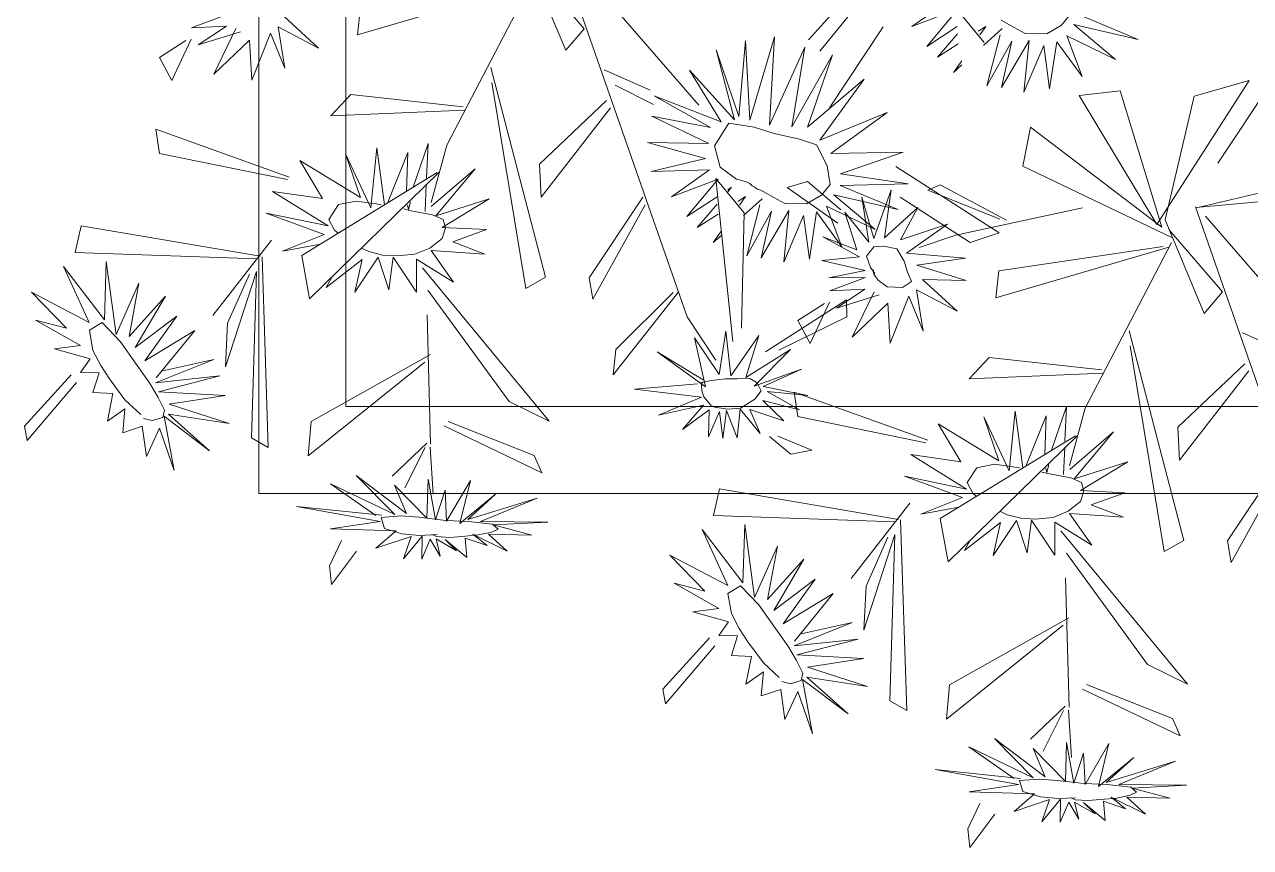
# Model space of a CAD drawing. Header units: inches. Extents: x -173 to 14008, y -3334 to 10368.
# Drawn here: x 5346.29 to 5385.27, y 7029.27 to 7055.44 of the extents above; entities that cross this region are included whole.
import ezdxf

# ---------------------------------------------------------------- set-up
doc = ezdxf.new("R2010")
doc.units = ezdxf.units.IN
doc.header["$MEASUREMENT"] = 0
doc.layers.add('ARREDAMENTO', color=8, linetype='Continuous', lineweight=18)

msp = doc.modelspace()

# ---------------------------------------------------------------- linework, layer by layer
at = {"layer": 'ARREDAMENTO', "linetype": 'Continuous'}
for p, q in [((5367.359, 7046.144), (5363.225, 7058.007)), ((5362.261, 7057.601), (5363.502, 7054.621)), ((5367.729, 7052.88), (5363.542, 7057.713)), ((5364.088, 7055.304), (5362.378, 7057.293)), ((5359.715, 7051.609), (5362.463, 7056.879)), ((5371.22, 7054.954), (5372.923, 7056.869)), ((5373.355, 7056.77), (5371.579, 7054.592)), ((5362.375, 7056.726), (5356.879, 7055.113)), ((5356.879, 7055.113), (5356.97, 7055.98)), ((5374.502, 7055.374), (5375.711, 7056.227)), ((5351.602, 7055.34), (5352.731, 7055.763)), ((5354.544, 7055.702), (5355.644, 7054.692)), ((5375.982, 7055.936), (5374.502, 7055.374)), ((5374.987, 7054.746), (5375.982, 7055.936)), ((5376.808, 7054.867), (5375.913, 7055.956)), ((5379.86, 7055.737), (5381.706, 7054.968)), ((5352.714, 7055.392), (5351.602, 7055.34)), ((5351.812, 7054.792), (5352.714, 7055.392)), ((5353.163, 7055.212), (5351.812, 7054.792)), ((5352.309, 7053.865), (5353.007, 7055.311)), ((5354.36, 7055.367), (5354.569, 7054.054)), ((5355.644, 7054.692), (5354.36, 7055.367)), ((5363.502, 7054.621), (5364.088, 7055.304)), ((5371.886, 7052.795), (5373.592, 7055.364)), ((5375.95, 7055.375), (5374.987, 7054.746)), ((5376.613, 7055.227), (5376.853, 7055.381)), ((5376.664, 7055.109), (5376.853, 7055.381)), ((5376.789, 7054.777), (5377.381, 7055.311)), ((5379.661, 7055.44), (5380.982, 7054.332)), ((5381.706, 7054.968), (5379.661, 7055.44)), ((5350.585, 7054.392), (5351.424, 7054.939)), ((5351.591, 7054.977), (5350.974, 7053.663)), ((5353.448, 7054.949), (5352.309, 7053.865)), ((5353.519, 7053.67), (5353.448, 7054.949)), ((5354.11, 7055.168), (5353.519, 7053.67)), ((5354.569, 7054.054), (5354.11, 7055.168)), ((5369.002, 7052.512), (5369.218, 7054.92)), ((5369.218, 7054.92), (5369.357, 7052.405)), ((5369.357, 7052.405), (5370.137, 7055.046)), ((5370.137, 7055.046), (5369.978, 7052.24)), ((5375.954, 7055.142), (5375.317, 7054.4)), ((5375.983, 7054.825), (5375.317, 7054.4)), ((5376.894, 7053.491), (5377.314, 7055.119)), ((5377.685, 7054.916), (5376.894, 7053.491)), ((5378.232, 7054.939), (5377.353, 7053.434)), ((5377.353, 7053.434), (5377.685, 7054.916)), ((5378.069, 7053.291), (5378.232, 7054.939)), ((5379.114, 7054.892), (5378.886, 7053.395)), ((5379.92, 7053.788), (5379.114, 7054.892)), ((5379.433, 7055.078), (5379.92, 7053.788)), ((5380.982, 7054.332), (5379.433, 7055.078)), ((5368.287, 7054.636), (5369.002, 7052.512)), ((5368.865, 7052.414), (5368.287, 7054.636)), ((5369.978, 7052.24), (5371.103, 7054.723)), ((5371.103, 7054.723), (5370.689, 7052.192)), ((5370.689, 7052.192), (5371.986, 7054.473)), ((5371.986, 7054.473), (5371.192, 7052.175)), ((5378.701, 7054.779), (5378.069, 7053.291)), ((5378.886, 7053.395), (5378.701, 7054.779)), ((5350.974, 7053.663), (5350.585, 7054.392)), ((5362.854, 7047.404), (5361.114, 7054.071)), ((5376.093, 7054.291), (5375.831, 7053.916)), ((5376.099, 7054.157), (5375.831, 7053.916)), ((5364.72, 7054.002), (5366.182, 7053.35)), ((5367.434, 7053.988), (5368.865, 7052.414)), ((5368.438, 7052.345), (5367.434, 7053.988)), ((5371.192, 7052.175), (5372.994, 7053.703)), ((5372.994, 7053.703), (5371.582, 7051.759)), ((5382.295, 7049.079), (5385.236, 7053.657)), ((5385.236, 7053.657), (5383.486, 7053.16)), ((5361.153, 7053.594), (5362.234, 7047.051)), ((5365.075, 7053.516), (5366.288, 7052.898)), ((5381.13, 7053.335), (5379.823, 7053.189)), ((5382.453, 7048.994), (5381.13, 7053.335)), ((5384.236, 7051.032), (5385.942, 7053.601)), ((5356.035, 7052.542), (5356.668, 7053.221)), ((5356.668, 7053.221), (5360.237, 7052.828)), ((5362.664, 7051.001), (5364.796, 7053.021)), ((5366.315, 7053.172), (5368.438, 7052.345)), ((5368.107, 7052.167), (5366.315, 7053.172)), ((5379.823, 7053.189), (5382.295, 7049.079)), ((5383.486, 7053.16), (5382.559, 7049.234)), ((5360.282, 7052.723), (5356.035, 7052.542)), ((5364.925, 7052.792), (5362.717, 7049.949)), ((5366.236, 7052.53), (5368.107, 7052.167)), ((5368.05, 7051.654), (5366.236, 7052.53)), ((5371.582, 7051.759), (5373.72, 7052.641)), ((5373.72, 7052.641), (5371.931, 7051.338)), ((5350.466, 7052.115), (5354.711, 7050.592)), ((5350.582, 7051.341), (5350.466, 7052.115)), ((5378.03, 7050.932), (5378.273, 7052.18)), ((5378.273, 7052.18), (5382.453, 7048.994)), ((5366.095, 7051.689), (5368.05, 7051.654)), ((5367.943, 7051.182), (5366.095, 7051.689)), ((5354.651, 7050.509), (5350.582, 7051.341)), ((5356.495, 7051.329), (5356.972, 7049.936)), ((5357.307, 7049.613), (5356.495, 7051.329)), ((5357.498, 7051.515), (5357.307, 7049.613)), ((5357.738, 7049.706), (5357.498, 7051.515)), ((5357.829, 7049.762), (5358.479, 7051.369)), ((5358.437, 7050.134), (5358.479, 7051.369)), ((5358.652, 7050.266), (5359.121, 7051.658)), ((5359.075, 7050.56), (5359.121, 7051.658)), ((5359.715, 7051.609), (5359.221, 7049.776)), ((5371.931, 7051.338), (5374.233, 7051.386)), ((5374.233, 7051.386), (5372.238, 7050.688)), ((5355.048, 7051.113), (5355.765, 7049.905)), ((5356.972, 7049.936), (5355.048, 7051.113)), ((5362.717, 7049.949), (5362.664, 7051.001)), ((5366.216, 7050.762), (5367.943, 7051.182)), ((5373.992, 7050.931), (5377.282, 7048.819)), ((5382.796, 7048.662), (5378.03, 7050.932)), ((5359.41, 7050.731), (5355.111, 7048.095)), ((5355.358, 7046.719), (5359.477, 7050.741)), ((5360.619, 7050.853), (5359.225, 7049.653)), ((5359.368, 7049.362), (5360.619, 7050.853)), ((5368.073, 7050.815), (5366.216, 7050.762)), ((5366.864, 7049.962), (5368.073, 7050.815)), ((5368.344, 7050.524), (5366.864, 7049.962)), ((5367.348, 7049.334), (5368.344, 7050.524)), ((5369.17, 7049.455), (5368.275, 7050.544)), ((5368.275, 7050.544), (5368.817, 7045.361)), ((5372.238, 7050.688), (5374.389, 7050.376)), ((5388.668, 7050.813), (5383.598, 7049.619)), ((5354.175, 7050.136), (5355.949, 7049.035)), ((5355.765, 7049.905), (5354.175, 7050.136)), ((5359.067, 7050.369), (5359.031, 7049.496)), ((5368.65, 7050.183), (5368.775, 7050.265)), ((5368.652, 7050.122), (5368.775, 7050.265)), ((5370.537, 7050.254), (5371.184, 7050.444)), ((5372.155, 7049.123), (5370.537, 7050.254)), ((5371.184, 7050.444), (5372.247, 7049.546)), ((5374.389, 7050.376), (5372.222, 7050.325)), ((5372.222, 7050.325), (5374.067, 7049.556)), ((5373.301, 7048.634), (5373.849, 7050.179)), ((5373.849, 7050.179), (5373.638, 7048.659)), ((5375.404, 7050.342), (5375.01, 7050.176)), ((5375.01, 7050.176), (5377.307, 7049.255)), ((5377.516, 7049.224), (5375.404, 7050.342)), ((5356.838, 7049.827), (5356.279, 7049.715)), ((5357.476, 7049.735), (5356.838, 7049.827)), ((5358.561, 7049.803), (5358.499, 7049.56)), ((5361.069, 7049.903), (5359.368, 7049.362)), ((5359.572, 7048.986), (5361.069, 7049.903)), ((5364.248, 7047.383), (5365.954, 7049.952)), ((5368.312, 7049.963), (5367.348, 7049.334)), ((5368.975, 7049.816), (5369.215, 7049.969)), ((5369.026, 7049.697), (5369.215, 7049.969)), ((5369.15, 7049.365), (5369.743, 7049.899)), ((5374.067, 7049.556), (5372.023, 7050.028)), ((5372.023, 7050.028), (5373.344, 7048.92)), ((5372.917, 7049.952), (5373.301, 7048.634)), ((5373.14, 7048.515), (5372.917, 7049.952)), ((5376.355, 7048.512), (5374.139, 7049.951)), ((5383.54, 7049.624), (5388.092, 7050.028)), ((5353.97, 7049.447), (5355.819, 7048.765)), ((5355.949, 7049.035), (5353.97, 7049.447)), ((5356.279, 7049.715), (5355.969, 7049.238)), ((5357.63, 7049.712), (5357.476, 7049.735)), ((5358.337, 7049.576), (5358.582, 7049.515)), ((5358.499, 7049.56), (5358.471, 7049.699)), ((5359.265, 7049.386), (5358.582, 7049.515)), ((5359.605, 7049.241), (5359.265, 7049.386)), ((5366.023, 7049.707), (5364.365, 7046.704)), ((5368.316, 7049.73), (5367.679, 7048.988)), ((5368.345, 7049.413), (5367.679, 7048.988)), ((5369.09, 7045.784), (5369.17, 7049.455)), ((5369.256, 7048.08), (5369.676, 7049.707)), ((5370.047, 7049.504), (5369.256, 7048.08)), ((5370.594, 7049.527), (5369.715, 7048.022)), ((5369.715, 7048.022), (5370.047, 7049.504)), ((5370.431, 7047.879), (5370.594, 7049.527)), ((5371.062, 7049.367), (5370.431, 7047.879)), ((5371.248, 7047.983), (5371.062, 7049.367)), ((5371.476, 7049.48), (5371.248, 7047.983)), ((5372.281, 7048.376), (5371.476, 7049.48)), ((5371.795, 7049.667), (5372.281, 7048.376)), ((5373.344, 7048.92), (5371.795, 7049.667)), ((5372.37, 7049.471), (5373.14, 7048.515)), ((5372.758, 7048.275), (5372.37, 7049.471)), ((5373.638, 7048.659), (5374.691, 7049.618)), ((5374.691, 7049.618), (5374.148, 7048.59)), ((5375.902, 7048.745), (5379.927, 7049.613)), ((5387.657, 7037.776), (5383.523, 7049.639)), ((5348.088, 7049.044), (5347.899, 7048.192)), ((5353.788, 7048.071), (5348.088, 7049.044)), ((5355.969, 7049.238), (5356.151, 7048.901)), ((5360.984, 7048.919), (5359.572, 7048.986)), ((5359.572, 7048.641), (5359.68, 7048.972)), ((5359.68, 7048.972), (5359.605, 7049.241)), ((5374.148, 7048.59), (5375.636, 7049.093)), ((5375.636, 7049.093), (5374.338, 7048.167)), ((5382.559, 7049.234), (5383.8, 7046.254)), ((5388.027, 7044.513), (5383.84, 7049.345)), ((5352.282, 7046.192), (5354.144, 7048.582)), ((5355.819, 7048.765), (5354.491, 7048.233)), ((5356.262, 7048.801), (5356.151, 7048.901)), ((5359.175, 7048.333), (5359.572, 7048.641)), ((5359.91, 7048.529), (5360.984, 7048.919)), ((5368.454, 7048.879), (5368.193, 7048.504)), ((5368.461, 7048.745), (5368.193, 7048.504)), ((5371.67, 7048.687), (5372.758, 7048.275)), ((5372.841, 7048.058), (5371.67, 7048.687)), ((5375.902, 7048.745), (5374.739, 7048.347)), ((5377.282, 7048.819), (5376.355, 7048.512)), ((5384.386, 7046.936), (5382.676, 7048.926)), ((5347.899, 7048.192), (5353.676, 7047.992)), ((5355.698, 7048.455), (5354.491, 7048.233)), ((5357.005, 7048.327), (5357.242, 7048.219)), ((5357.242, 7048.219), (5357.671, 7048.11)), ((5358.7, 7048.133), (5359.175, 7048.333)), ((5359.225, 7048.254), (5360.932, 7048.137)), ((5359.927, 7047.246), (5359.225, 7048.254)), ((5360.932, 7048.137), (5359.91, 7048.529)), ((5382.673, 7048.358), (5377.177, 7046.746)), ((5377.268, 7047.612), (5382.499, 7048.379)), ((5380.013, 7043.241), (5382.761, 7048.512)), ((5348.892, 7047.909), (5348.83, 7046.051)), ((5349.202, 7045.586), (5348.892, 7047.909)), ((5353.845, 7048.052), (5354.044, 7041.992)), ((5355.111, 7048.095), (5355.358, 7046.719)), ((5355.879, 7047.081), (5357.028, 7047.972)), ((5356.79, 7046.924), (5357.54, 7048.04)), ((5357.028, 7047.972), (5356.79, 7046.924)), ((5357.54, 7048.04), (5357.876, 7047.007)), ((5357.671, 7048.11), (5358.128, 7048.08)), ((5357.876, 7047.007), (5358.013, 7048.046)), ((5358.013, 7048.046), (5358.754, 7046.928)), ((5358.128, 7048.08), (5358.7, 7048.133)), ((5358.754, 7046.928), (5358.758, 7047.983)), ((5358.758, 7047.983), (5359.927, 7047.246)), ((5371.646, 7047.932), (5372.841, 7048.058)), ((5373.024, 7047.621), (5371.646, 7047.932)), ((5374.338, 7048.167), (5376.209, 7048.015)), ((5376.209, 7048.015), (5374.66, 7047.786)), ((5347.536, 7047.75), (5348.351, 7045.964)), ((5348.83, 7046.051), (5347.536, 7047.75)), ((5353.668, 7047.585), (5352.683, 7044.552)), ((5352.749, 7045.945), (5353.445, 7047.507)), ((5353.504, 7042.296), (5353.668, 7047.585)), ((5356.062, 7047.406), (5355.879, 7047.081)), ((5362.977, 7042.83), (5358.95, 7047.706)), ((5362.234, 7047.051), (5362.854, 7047.404)), ((5371.862, 7047.384), (5373.024, 7047.621)), ((5374.66, 7047.786), (5376.229, 7047.3)), ((5377.177, 7046.746), (5377.268, 7047.612)), ((5349.931, 7047.22), (5349.202, 7045.586)), ((5349.621, 7045.521), (5349.931, 7047.22)), ((5364.365, 7046.704), (5364.248, 7047.383)), ((5373.029, 7047.395), (5371.862, 7047.384)), ((5371.9, 7046.973), (5373.029, 7047.395)), ((5373.013, 7047.025), (5371.9, 7046.973)), ((5372.11, 7046.425), (5373.013, 7047.025)), ((5374.842, 7047.334), (5375.943, 7046.324)), ((5376.229, 7047.3), (5374.842, 7047.334)), ((5346.515, 7046.93), (5347.623, 7045.789)), ((5348.351, 7045.964), (5346.515, 7046.93)), ((5350.77, 7046.805), (5349.621, 7045.521)), ((5349.815, 7045.167), (5350.77, 7046.805)), ((5359.12, 7046.997), (5361.699, 7043.455)), ((5367.099, 7046.951), (5365.011, 7044.302)), ((5365.098, 7045.111), (5366.914, 7046.914)), ((5372.432, 7046.69), (5369.847, 7045.033)), ((5373.462, 7046.844), (5372.11, 7046.425)), ((5372.443, 7046.15), (5372.432, 7046.69)), ((5372.607, 7045.498), (5373.305, 7046.944)), ((5374.408, 7046.8), (5373.817, 7045.302)), ((5374.867, 7045.687), (5374.408, 7046.8)), ((5374.658, 7046.999), (5374.867, 7045.687)), ((5375.943, 7046.324), (5374.658, 7046.999)), ((5383.8, 7046.254), (5384.386, 7046.936)), ((5370.883, 7046.025), (5371.723, 7046.572)), ((5371.89, 7046.61), (5371.272, 7045.296)), ((5373.746, 7046.582), (5372.607, 7045.498)), ((5373.817, 7045.302), (5373.746, 7046.582)), ((5347.623, 7045.789), (5346.645, 7046.043)), ((5346.645, 7046.043), (5348.073, 7045.232)), ((5348.758, 7045.96), (5348.354, 7045.716)), ((5349.344, 7045.349), (5348.758, 7045.96)), ((5351.137, 7046.168), (5349.815, 7045.167)), ((5350.12, 7044.745), (5351.137, 7046.168)), ((5352.683, 7044.552), (5352.749, 7045.945)), ((5359.205, 7042.094), (5359.097, 7046.21)), ((5367.359, 7046.144), (5368.278, 7044.769)), ((5370.273, 7045.088), (5372.443, 7046.15)), ((5371.272, 7045.296), (5370.883, 7046.025)), ((5348.354, 7045.716), (5348.469, 7045.078)), ((5351.708, 7045.709), (5350.12, 7044.745)), ((5350.477, 7044.201), (5351.708, 7045.709)), ((5367.6, 7045.478), (5367.943, 7043.922)), ((5368.376, 7044.309), (5367.6, 7045.478)), ((5368.587, 7045.686), (5368.376, 7044.309)), ((5368.745, 7044.264), (5368.587, 7045.686)), ((5369.639, 7045.556), (5368.745, 7044.264)), ((5369.227, 7044.21), (5369.639, 7045.556)), ((5383.152, 7039.036), (5381.412, 7045.703)), ((5385.018, 7045.635), (5386.481, 7044.982)), ((5348.073, 7045.232), (5347.246, 7045.124)), ((5347.246, 7045.124), (5348.374, 7044.811)), ((5348.469, 7045.078), (5348.722, 7044.601)), ((5349.82, 7044.671), (5349.344, 7045.349)), ((5365.011, 7044.302), (5365.098, 7045.111)), ((5370.644, 7045.102), (5369.227, 7044.21)), ((5369.496, 7043.942), (5370.644, 7045.102)), ((5381.451, 7045.227), (5382.533, 7038.684)), ((5348.374, 7044.811), (5348.068, 7044.377)), ((5350.265, 7044.045), (5349.82, 7044.671)), ((5350.46, 7044.046), (5352.313, 7044.79)), ((5352.313, 7044.79), (5350.69, 7044.432)), ((5359.015, 7044.701), (5355.306, 7041.719)), ((5355.403, 7042.811), (5359.198, 7044.942)), ((5366.404, 7045.032), (5367.869, 7044.143)), ((5367.943, 7043.922), (5366.404, 7045.032)), ((5376.333, 7044.175), (5376.966, 7044.854)), ((5376.966, 7044.854), (5380.536, 7044.461)), ((5346.292, 7042.666), (5347.773, 7044.299)), ((5348.068, 7044.377), (5348.669, 7044.362)), ((5348.669, 7044.362), (5348.469, 7043.737)), ((5348.722, 7044.601), (5348.993, 7044.176)), ((5371.002, 7044.476), (5369.496, 7043.942)), ((5369.777, 7043.925), (5371.002, 7044.476)), ((5380.58, 7044.355), (5376.333, 7044.175)), ((5382.962, 7042.634), (5385.095, 7044.653)), ((5385.224, 7044.425), (5383.015, 7041.581)), ((5347.947, 7044.052), (5346.373, 7042.208)), ((5348.993, 7044.176), (5349.486, 7043.502)), ((5350.537, 7043.577), (5350.265, 7044.045)), ((5352.506, 7044.264), (5350.46, 7044.046)), ((5350.555, 7043.759), (5352.506, 7044.264)), ((5367.69, 7044.017), (5365.687, 7043.839)), ((5368.123, 7044.124), (5367.771, 7044.049)), ((5367.864, 7044.074), (5367.813, 7043.981)), ((5367.813, 7043.981), (5367.824, 7043.792)), ((5368.569, 7044.175), (5368.123, 7044.124)), ((5368.955, 7044.172), (5368.569, 7044.175)), ((5369.359, 7044.184), (5368.955, 7044.172)), ((5369.587, 7044.048), (5369.359, 7044.184)), ((5369.71, 7043.796), (5369.587, 7044.048)), ((5371.194, 7043.643), (5369.777, 7043.925)), ((5348.469, 7043.737), (5349.104, 7043.71)), ((5349.104, 7043.71), (5348.927, 7042.824)), ((5349.486, 7043.502), (5349.992, 7043.038)), ((5350.74, 7043.174), (5350.537, 7043.577)), ((5352.67, 7043.643), (5350.555, 7043.759)), ((5350.889, 7043.372), (5352.67, 7043.643)), ((5365.687, 7043.839), (5367.817, 7043.588)), ((5367.817, 7043.588), (5366.447, 7043.021)), ((5367.824, 7043.792), (5367.892, 7043.603)), ((5367.892, 7043.603), (5368.114, 7043.333)), ((5369.056, 7043.239), (5369.516, 7043.526)), ((5369.516, 7043.526), (5369.71, 7043.796)), ((5369.903, 7043.77), (5371.194, 7043.643)), ((5370.937, 7043.189), (5369.903, 7043.77)), ((5370.765, 7043.748), (5375.009, 7042.224)), ((5370.881, 7042.974), (5370.765, 7043.748)), ((5348.927, 7042.824), (5349.486, 7043.217)), ((5349.486, 7043.217), (5349.414, 7042.458)), ((5350.691, 7042.946), (5350.74, 7043.174)), ((5352.8, 7042.75), (5350.889, 7043.372)), ((5361.699, 7043.455), (5362.977, 7042.83)), ((5366.447, 7043.021), (5367.88, 7043.33)), ((5367.88, 7043.33), (5367.213, 7042.563)), ((5367.213, 7042.563), (5368.06, 7043.192)), ((5368.06, 7043.192), (5368.045, 7042.327)), ((5368.045, 7042.327), (5368.389, 7043.139)), ((5368.114, 7043.333), (5368.226, 7043.271)), ((5368.226, 7043.271), (5368.651, 7043.211)), ((5368.389, 7043.139), (5368.491, 7042.27)), ((5368.491, 7042.27), (5368.612, 7043.165)), ((5368.612, 7043.165), (5368.952, 7042.294)), ((5368.651, 7043.211), (5369.056, 7043.239)), ((5368.952, 7042.294), (5369.045, 7043.207)), ((5369.045, 7043.207), (5369.678, 7042.431)), ((5369.356, 7043.194), (5370.434, 7042.841)), ((5369.678, 7042.431), (5369.356, 7043.194)), ((5369.772, 7043.479), (5370.937, 7043.189)), ((5370.434, 7042.841), (5369.772, 7043.479)), ((5377.796, 7043.147), (5377.605, 7041.246)), ((5378.036, 7041.338), (5377.796, 7043.147)), ((5378.95, 7041.899), (5379.419, 7043.291)), ((5379.374, 7042.192), (5379.419, 7043.291)), ((5380.013, 7043.241), (5379.519, 7041.408)), ((5350.078, 7042.913), (5350.35, 7042.843)), ((5350.35, 7042.843), (5350.691, 7042.946)), ((5350.729, 7042.981), (5352.178, 7041.883)), ((5351.05, 7041.255), (5350.729, 7042.981)), ((5350.869, 7043.051), (5352.8, 7042.75)), ((5352.178, 7041.883), (5350.869, 7043.051)), ((5355.306, 7041.719), (5355.403, 7042.811)), ((5362.496, 7041.737), (5359.766, 7042.815)), ((5374.95, 7042.141), (5370.881, 7042.974)), ((5375.346, 7042.745), (5376.063, 7041.538)), ((5377.27, 7041.568), (5375.346, 7042.745)), ((5377.605, 7041.246), (5376.793, 7042.962)), ((5376.793, 7042.962), (5377.27, 7041.568)), ((5378.127, 7041.394), (5378.777, 7043.001)), ((5378.735, 7041.767), (5378.777, 7043.001)), ((5346.373, 7042.208), (5346.292, 7042.666)), ((5349.414, 7042.458), (5350.037, 7042.663)), ((5350.037, 7042.663), (5350.166, 7041.706)), ((5350.166, 7041.706), (5350.582, 7042.599)), ((5350.582, 7042.599), (5351.05, 7041.255)), ((5359.631, 7042.673), (5362.741, 7041.186)), ((5369.983, 7042.336), (5370.656, 7041.781)), ((5371.328, 7041.904), (5370.243, 7042.352)), ((5379.708, 7042.364), (5375.41, 7039.728)), ((5375.657, 7038.351), (5379.775, 7042.373)), ((5380.917, 7042.485), (5379.524, 7041.286)), ((5379.666, 7040.995), (5380.917, 7042.485)), ((5383.015, 7041.581), (5382.962, 7042.634)), ((5354.044, 7041.992), (5353.504, 7042.296)), ((5357.983, 7041.075), (5359.079, 7042.126)), ((5359.033, 7041.991), (5358.382, 7040.701)), ((5359.192, 7042), (5359.281, 7040.501)), ((5379.366, 7042.001), (5379.329, 7041.128)), ((5362.741, 7041.186), (5362.496, 7041.737)), ((5370.656, 7041.781), (5371.328, 7041.904)), ((5374.473, 7041.769), (5376.247, 7040.668)), ((5376.063, 7041.538), (5374.473, 7041.769)), ((5384.546, 7039.015), (5386.252, 7041.585)), ((5376.577, 7041.347), (5376.267, 7040.871)), ((5377.136, 7041.46), (5376.577, 7041.347)), ((5377.775, 7041.367), (5377.136, 7041.46)), ((5377.929, 7041.345), (5377.775, 7041.367)), ((5378.635, 7041.208), (5378.88, 7041.147)), ((5378.797, 7041.192), (5378.769, 7041.331)), ((5378.86, 7041.435), (5378.797, 7041.192)), ((5381.368, 7041.535), (5379.666, 7040.995)), ((5379.871, 7040.618), (5381.368, 7041.535)), ((5386.321, 7041.339), (5384.663, 7038.336)), ((5356.019, 7040.837), (5357.462, 7039.826)), ((5358.067, 7039.855), (5356.019, 7040.837)), ((5356.832, 7041.097), (5358.067, 7039.855)), ((5358.442, 7039.885), (5356.832, 7041.097)), ((5358.061, 7040.786), (5358.442, 7039.885)), ((5359.089, 7039.738), (5358.061, 7040.786)), ((5359.125, 7040.978), (5359.089, 7039.738)), ((5359.358, 7039.685), (5359.125, 7040.978)), ((5360.469, 7040.939), (5359.714, 7039.641)), ((5360.138, 7039.576), (5360.469, 7040.939)), ((5374.268, 7041.08), (5376.118, 7040.398)), ((5376.247, 7040.668), (5374.268, 7041.08)), ((5376.267, 7040.871), (5376.449, 7040.534)), ((5379.564, 7041.019), (5378.88, 7041.147)), ((5379.903, 7040.874), (5379.564, 7041.019)), ((5379.978, 7040.604), (5379.903, 7040.874)), ((5359.67, 7040.629), (5359.358, 7039.685)), ((5359.714, 7039.641), (5359.67, 7040.629)), ((5361.263, 7040.5), (5360.138, 7039.576)), ((5360.386, 7039.702), (5361.263, 7040.5)), ((5368.386, 7040.677), (5368.197, 7039.825)), ((5374.086, 7039.703), (5368.386, 7040.677)), ((5376.118, 7040.398), (5374.789, 7039.866)), ((5376.56, 7040.433), (5376.449, 7040.534)), ((5379.87, 7040.274), (5379.978, 7040.604)), ((5381.283, 7040.552), (5379.871, 7040.618)), ((5380.208, 7040.161), (5381.283, 7040.552)), ((5354.944, 7040.113), (5357.599, 7039.633)), ((5357.649, 7039.833), (5354.944, 7040.113)), ((5362.588, 7040.376), (5360.386, 7039.702)), ((5360.789, 7039.633), (5362.588, 7040.376)), ((5372.58, 7037.825), (5374.443, 7040.214)), ((5375.996, 7040.087), (5374.789, 7039.866)), ((5379.473, 7039.965), (5379.87, 7040.274)), ((5381.231, 7039.77), (5380.208, 7040.161)), ((5357.599, 7039.633), (5356.025, 7039.399)), ((5362.936, 7039.611), (5360.789, 7039.633)), ((5361.201, 7039.525), (5362.936, 7039.611)), ((5368.197, 7039.825), (5373.975, 7039.624)), ((5374.143, 7039.684), (5374.342, 7033.624)), ((5375.41, 7039.728), (5375.657, 7038.351)), ((5376.178, 7038.714), (5377.326, 7039.604)), ((5377.089, 7038.557), (5377.838, 7039.672)), ((5377.326, 7039.604), (5377.089, 7038.557)), ((5377.303, 7039.96), (5377.54, 7039.851)), ((5377.54, 7039.851), (5377.969, 7039.743)), ((5377.838, 7039.672), (5378.174, 7038.64)), ((5377.969, 7039.743), (5378.426, 7039.713)), ((5378.174, 7038.64), (5378.311, 7039.679)), ((5378.311, 7039.679), (5379.052, 7038.561)), ((5378.426, 7039.713), (5378.998, 7039.765)), ((5378.998, 7039.765), (5379.473, 7039.965)), ((5379.052, 7038.561), (5379.056, 7039.616)), ((5379.056, 7039.616), (5380.225, 7038.879)), ((5379.523, 7039.886), (5381.231, 7039.77)), ((5380.225, 7038.879), (5379.523, 7039.886)), ((5356.025, 7039.399), (5358.109, 7039.34)), ((5358.109, 7039.34), (5357.459, 7038.782)), ((5360.55, 7039.237), (5361.634, 7038.69)), ((5360.998, 7038.868), (5360.55, 7039.237)), ((5361.048, 7039.231), (5362.424, 7039.204)), ((5361.634, 7038.69), (5361.048, 7039.231)), ((5362.424, 7039.204), (5361.201, 7039.525)), ((5367.834, 7039.382), (5368.65, 7037.597)), ((5369.129, 7037.683), (5367.834, 7039.382)), ((5369.19, 7039.541), (5369.129, 7037.683)), ((5369.5, 7037.219), (5369.19, 7039.541)), ((5373.966, 7039.217), (5372.981, 7036.184)), ((5373.802, 7033.928), (5373.966, 7039.217)), ((5383.275, 7034.462), (5379.248, 7039.338)), ((5355.985, 7038.222), (5356.37, 7039.03)), ((5357.459, 7038.782), (5358.585, 7039.158)), ((5358.343, 7038.45), (5358.932, 7039.169)), ((5358.585, 7039.158), (5358.343, 7038.45)), ((5358.932, 7039.169), (5358.923, 7038.437)), ((5358.923, 7038.437), (5359.193, 7039.073)), ((5359.193, 7039.073), (5359.512, 7038.537)), ((5359.376, 7039.08), (5360.031, 7038.701)), ((5359.512, 7038.537), (5359.376, 7039.08)), ((5359.669, 7039.063), (5360.353, 7038.493)), ((5360.031, 7038.701), (5359.669, 7039.063)), ((5360.305, 7039.105), (5360.998, 7038.868)), ((5360.353, 7038.493), (5360.305, 7039.105)), ((5370.229, 7038.852), (5369.5, 7037.219)), ((5369.92, 7037.154), (5370.229, 7038.852)), ((5373.048, 7037.577), (5373.744, 7039.14)), ((5376.36, 7039.038), (5376.178, 7038.714)), ((5382.533, 7038.684), (5383.152, 7039.036)), ((5384.663, 7038.336), (5384.546, 7039.015)), ((5356.848, 7038.694), (5356.051, 7037.634)), ((5366.813, 7038.563), (5367.921, 7037.422)), ((5368.65, 7037.597), (5366.813, 7038.563)), ((5371.068, 7038.437), (5369.92, 7037.154)), ((5370.113, 7036.8), (5371.068, 7038.437)), ((5379.419, 7038.629), (5381.998, 7035.088)), ((5356.051, 7037.634), (5355.985, 7038.222)), ((5366.944, 7037.675), (5368.372, 7036.865)), ((5367.921, 7037.422), (5366.944, 7037.675)), ((5371.435, 7037.801), (5370.113, 7036.8)), ((5370.419, 7036.378), (5371.435, 7037.801)), ((5379.504, 7033.726), (5379.395, 7037.842)), ((5369.056, 7037.592), (5368.652, 7037.349)), ((5368.652, 7037.349), (5368.767, 7036.71)), ((5369.642, 7036.981), (5369.056, 7037.592)), ((5372.006, 7037.342), (5370.419, 7036.378)), ((5370.775, 7035.833), (5372.006, 7037.342)), ((5372.981, 7036.184), (5373.048, 7037.577)), ((5370.118, 7036.304), (5369.642, 7036.981)), ((5368.372, 7036.865), (5367.544, 7036.757)), ((5367.544, 7036.757), (5368.673, 7036.443)), ((5368.767, 7036.71), (5369.02, 7036.233)), ((5375.701, 7034.444), (5379.496, 7036.574)), ((5368.673, 7036.443), (5368.366, 7036.009)), ((5369.02, 7036.233), (5369.291, 7035.808)), ((5370.564, 7035.677), (5370.118, 7036.304)), ((5370.759, 7035.678), (5372.611, 7036.423)), ((5372.611, 7036.423), (5370.988, 7036.064)), ((5379.313, 7036.334), (5375.605, 7033.352)), ((5366.59, 7034.299), (5368.071, 7035.931)), ((5368.366, 7036.009), (5368.967, 7035.995)), ((5368.967, 7035.995), (5368.767, 7035.37)), ((5369.291, 7035.808), (5369.785, 7035.135)), ((5372.804, 7035.897), (5370.759, 7035.678)), ((5370.853, 7035.391), (5372.804, 7035.897)), ((5368.245, 7035.685), (5366.672, 7033.841)), ((5368.767, 7035.37), (5369.402, 7035.342)), ((5369.402, 7035.342), (5369.225, 7034.457)), ((5370.835, 7035.21), (5370.564, 7035.677)), ((5372.968, 7035.276), (5370.853, 7035.391)), ((5369.785, 7035.135), (5370.29, 7034.67)), ((5371.038, 7034.806), (5370.835, 7035.21)), ((5371.188, 7035.005), (5372.968, 7035.276)), ((5373.098, 7034.383), (5371.188, 7035.005)), ((5381.998, 7035.088), (5383.275, 7034.462)), ((5369.225, 7034.457), (5369.784, 7034.85)), ((5369.784, 7034.85), (5369.712, 7034.091)), ((5370.376, 7034.545), (5370.648, 7034.476)), ((5370.648, 7034.476), (5370.99, 7034.578)), ((5370.99, 7034.578), (5371.038, 7034.806)), ((5371.027, 7034.613), (5372.476, 7033.516)), ((5371.348, 7032.887), (5371.027, 7034.613)), ((5371.167, 7034.683), (5373.098, 7034.383)), ((5372.476, 7033.516), (5371.167, 7034.683)), ((5366.672, 7033.841), (5366.59, 7034.299)), ((5369.712, 7034.091), (5370.335, 7034.296)), ((5370.335, 7034.296), (5370.464, 7033.338)), ((5370.464, 7033.338), (5370.881, 7034.232)), ((5370.881, 7034.232), (5371.348, 7032.887)), ((5375.605, 7033.352), (5375.701, 7034.444)), ((5379.93, 7034.305), (5383.039, 7032.819)), ((5382.795, 7033.369), (5380.064, 7034.448)), ((5374.342, 7033.624), (5373.802, 7033.928)), ((5378.281, 7032.707), (5379.377, 7033.758)), ((5379.331, 7033.623), (5378.68, 7032.334)), ((5379.491, 7033.633), (5379.579, 7032.133)), ((5383.039, 7032.819), (5382.795, 7033.369)), ((5377.131, 7032.729), (5378.365, 7031.487)), ((5378.74, 7031.517), (5377.131, 7032.729)), ((5379.423, 7032.611), (5379.387, 7031.37)), ((5379.656, 7031.317), (5379.423, 7032.611)), ((5376.317, 7032.47), (5377.76, 7031.459)), ((5378.365, 7031.487), (5376.317, 7032.47)), ((5378.359, 7032.419), (5378.74, 7031.517)), ((5379.387, 7031.37), (5378.359, 7032.419)), ((5379.968, 7032.262), (5379.656, 7031.317)), ((5380.013, 7031.273), (5379.968, 7032.262)), ((5380.768, 7032.571), (5380.013, 7031.273)), ((5380.436, 7031.208), (5380.768, 7032.571)), ((5381.561, 7032.133), (5380.436, 7031.208)), ((5380.685, 7031.334), (5381.561, 7032.133)), ((5382.887, 7032.008), (5380.685, 7031.334)), ((5381.087, 7031.265), (5382.887, 7032.008)), ((5375.243, 7031.746), (5377.897, 7031.265)), ((5377.947, 7031.466), (5375.243, 7031.746)), ((5377.897, 7031.265), (5376.323, 7031.032)), ((5376.323, 7031.032), (5378.407, 7030.973)), ((5383.235, 7031.244), (5381.087, 7031.265)), ((5381.499, 7031.158), (5383.235, 7031.244)), ((5382.722, 7030.837), (5381.499, 7031.158)), ((5376.283, 7029.855), (5376.668, 7030.662)), ((5378.407, 7030.973), (5377.757, 7030.415)), ((5377.757, 7030.415), (5378.883, 7030.79)), ((5378.642, 7030.082), (5379.23, 7030.801)), ((5378.883, 7030.79), (5378.642, 7030.082)), ((5379.23, 7030.801), (5379.221, 7030.07)), ((5379.221, 7030.07), (5379.492, 7030.705)), ((5379.492, 7030.705), (5379.81, 7030.169)), ((5379.674, 7030.713), (5380.33, 7030.334)), ((5379.81, 7030.169), (5379.674, 7030.713)), ((5379.968, 7030.695), (5380.652, 7030.126)), ((5380.33, 7030.334), (5379.968, 7030.695)), ((5380.604, 7030.738), (5381.296, 7030.501)), ((5380.652, 7030.126), (5380.604, 7030.738)), ((5380.848, 7030.869), (5381.932, 7030.322)), ((5381.296, 7030.501), (5380.848, 7030.869)), ((5381.346, 7030.863), (5382.722, 7030.837)), ((5381.932, 7030.322), (5381.346, 7030.863)), ((5377.147, 7030.326), (5376.349, 7029.267)), ((5376.349, 7029.267), (5376.283, 7029.855))]:
    msp.add_line(p, q, dxfattribs=at)
at = {"layer": 'ARREDAMENTO', "elevation": -27.277}
for points in [[(5353.741, 7072.857), (5492.325, 7072.857), (5492.325, 7040.521), (5353.741, 7040.521)], [(5356.512, 7070.086), (5489.553, 7070.086), (5489.553, 7043.293), (5356.512, 7043.293)]]:
    msp.add_lwpolyline(points, close=True, dxfattribs=at)
at = {"layer": 'ARREDAMENTO', "linetype": 'Continuous'}
for points in [[(5377.341, 7055.585), (5377.755, 7055.348), (5378.105, 7055.16), (5378.797, 7055.149), (5379.269, 7055.425), (5379.548, 7055.769), (5379.455, 7056.358), (5379.108, 7057.031), (5378.576, 7057.212), (5377.767, 7057.393), (5377.132, 7057.593), (5376.327, 7057.72), (5375.872, 7056.991), (5376.045, 7056.321), (5376.578, 7055.924)], [(5369.702, 7050.173), (5370.117, 7049.937), (5370.467, 7049.748), (5371.159, 7049.737), (5371.631, 7050.013), (5371.909, 7050.357), (5371.816, 7050.946), (5371.47, 7051.619), (5370.938, 7051.8), (5370.128, 7051.981), (5369.494, 7052.181), (5368.689, 7052.308), (5368.234, 7051.579), (5368.407, 7050.909), (5368.94, 7050.512)], [(5369.702, 7050.173), (5369.586, 7050.206), (5369.508, 7050.272), (5369.427, 7050.316), (5369.35, 7050.383), (5369.242, 7050.436), (5369.095, 7050.481), (5368.942, 7050.524), (5368.94, 7050.512)], [(5373.278, 7047.645), (5373.296, 7047.498), (5373.434, 7047.313), (5373.722, 7047.094), (5374.213, 7047.077), (5374.491, 7047.267), (5374.368, 7047.568), (5374.266, 7047.911), (5374.027, 7048.308), (5373.617, 7048.391), (5373.299, 7048.372), (5373.064, 7048.07), (5373.189, 7047.718), (5373.326, 7047.518)], [(5359.269, 7039.212), (5359.399, 7039.154), (5359.804, 7039.128), (5360.206, 7039.161), (5360.721, 7039.207), (5361.148, 7039.298), (5361.355, 7039.395), (5361.168, 7039.55), (5360.412, 7039.635), (5359.691, 7039.67), (5358.831, 7039.768), (5358.267, 7039.812), (5357.635, 7039.764), (5357.733, 7039.412), (5358.292, 7039.245), (5358.856, 7039.191), (5359.408, 7039.218)], [(5379.568, 7030.845), (5379.697, 7030.786), (5380.103, 7030.76), (5380.504, 7030.794), (5381.019, 7030.84), (5381.447, 7030.931), (5381.653, 7031.028), (5381.466, 7031.182), (5380.71, 7031.268), (5379.989, 7031.302), (5379.13, 7031.401), (5378.565, 7031.445), (5377.933, 7031.397), (5378.031, 7031.045), (5378.591, 7030.878), (5379.154, 7030.823), (5379.707, 7030.85)]]:
    msp.add_lwpolyline(points, dxfattribs=at)

doc.saveas('drawing.dxf')
